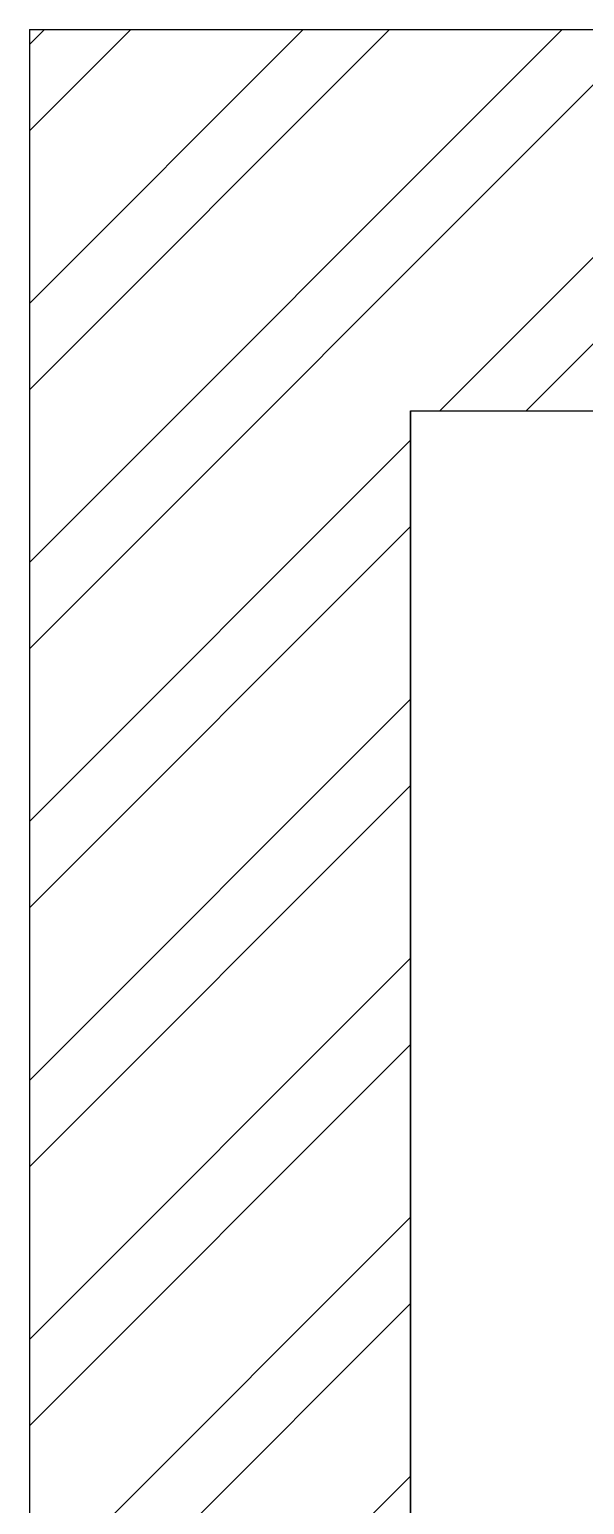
# Model space of a CAD drawing. Header units: feet. Extents: x 3153788 to 3161806, y -5765531 to -5747213.
# Drawn here: x 3154206 to 3154584, y -5748219 to -5747213 of the extents above; entities that cross this region are included whole.
import ezdxf

# ---------------------------------------------------------------- set-up
doc = ezdxf.new("R2010")
doc.units = ezdxf.units.FT
doc.header["$LTSCALE"] = 33
doc.header["$MEASUREMENT"] = 0
doc.layers.add('A-WALL', color=1, linetype='Continuous')
doc.layers.add('LN-HATCH', color=251, linetype='Continuous', lineweight=0)
doc.layers.add('PLANO-CARPET', color=3, linetype='Continuous', lineweight=18)

# ---------------------------------------------------------------- blocks, each defined once
blk = doc.blocks.new('A$Ce6322096')
at = {"layer": 'LN-HATCH'}
h = blk.add_hatch(dxfattribs=at)
h.set_pattern_fill('ANSI32', color=256, scale=333, angle=180)
h.set_pattern_definition([(225, (-5671128.174949538, 5283395.960080322), (88.29995930067012, -88.29995930067015), []), (225, (-5671187.041588974, 5283395.960080322), (88.29995930067012, -88.29995930067015), [])])
h.paths.add_polyline_path([(300, -8674.826437305659), (300, 605.173562694341), (0, 605.173562694341), (0, -8674.826437305659)])
h.paths.add_polyline_path([(300, 1715.173562694341), (300, 2565.173562694341), (0, 2565.173562694341), (0, 1715.173562694341)])
h.paths.add_polyline_path([(300, 5465.173562694341), (300, 6299.173562694341), (0, 6299.173562694341), (0, 5465.173562694341)])
h.paths.add_polyline_path([(-690, 6989.173562694341), (-690, 7249.173562694341), (-7300, 7249.173562694341), (-7300, -9724.82643730566), (-7040, -9724.82643730566), (-7040, 6989.173562694341)])
at = {"layer": 'A-WALL'}
for p, q in [((-7300, 7249.173562694341), (-7300, -9724.82643730566)), ((-7300, 7249.173562694341), (300, 7249.173562694341)), ((-7040, 6989.173562694341), (-690, 6989.173562694341)), ((-7040, -9434.826437304728), (-7040, 6989.173562694341)), ((-7040, 6989.173562694341), (-7040, -9724.82643730566))]:
    blk.add_line(p, q, dxfattribs=at)

msp = doc.modelspace()

# ---------------------------------------------------------------- block references
at = {"layer": 'PLANO-CARPET', "color": 2}
msp.add_blockref('A$Ce6322096', (3161505.527359363, -5754462.164783603), dxfattribs=at)

doc.saveas('drawing.dxf')
